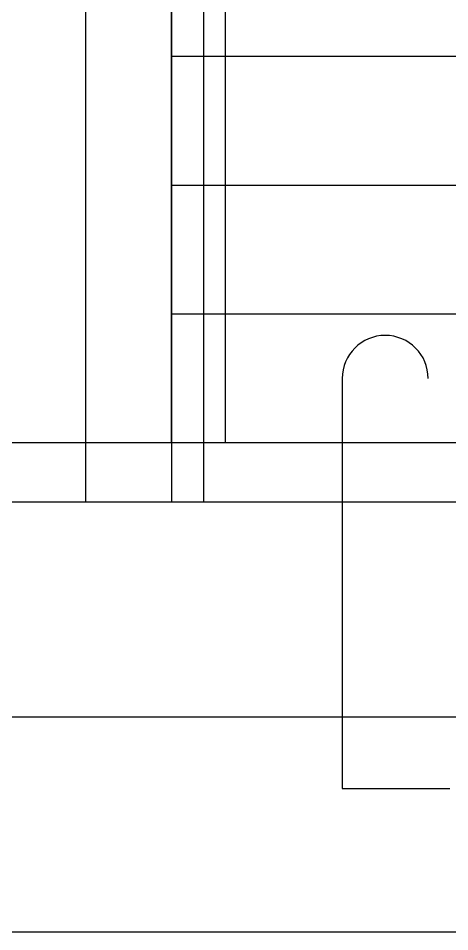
# Model space of a CAD drawing. Header units: millimetres. Extents: x 2213 to 82676, y 1050 to 28650.
# Drawn here: x 30642 to 31646, y 1550 to 3675 of the extents above; entities that cross this region are included whole.
import ezdxf

# ---------------------------------------------------------------- set-up
doc = ezdxf.new("R2010")
doc.units = ezdxf.units.MM
doc.header["$LTSCALE"] = 200
doc.linetypes.add('CEN', pattern=[62, 60, -1, 0, -1])
for name, color, linetype in [('01-CEN', 1, 'CEN'), ('01HAT', 8, 'Continuous'), ('1', 1, 'Continuous'), ('2', 2, 'Continuous'), ('SYM-LEAD', 6, 'Continuous')]:
    doc.layers.add(name, color=color, linetype=linetype)
doc.layers.add('02Waste', color=171, linetype='Continuous', plot=False)

msp = doc.modelspace()

# ---------------------------------------------------------------- linework, layer by layer
at = {"layer": '01-CEN'}
for p, q in [((31073.3, 6720.1), (31073.3, 2550)), ((30798.3, 5595), (30798.3, 2550)), ((30998.3, 5595), (30998.3, 2550))]:
    msp.add_line(p, q, dxfattribs=at)
at = {"layer": '01HAT'}
for p, q in [((31123.3, 5087.4), (31123.3, 2687.4)), ((30998.3, 3587.4), (32923.3, 3587.4)), ((30998.3, 3287.4), (32923.3, 3287.4, 0)), ((30998.3, 2987.4), (32923.3, 2987.4))]:
    msp.add_line(p, q, dxfattribs=at)
at = {"layer": '02Waste'}
for points in [[(29108.8, 1550), (34994.1, 1550), (34994.1, 6595), (29108.8, 6595)], [(29608.8, 2050), (34494.1, 2050), (34494.1, 6095), (29608.8, 6095)], [(30108.8, 2550), (33994.1, 2550), (33994.1, 5595), (30108.8, 5595)]]:
    msp.add_lwpolyline(points, close=True, dxfattribs=at)
at = {"layer": '1'}
msp.add_line((33994.1, 2687.4), (30108.8, 2687.4), dxfattribs=at)
at = {"layer": '2'}
msp.add_lwpolyline([(30998.3, 5087.4), (32923.3, 5087.4), (32923.3, 2687.4), (30998.3, 2687.4)], close=True, dxfattribs=at)
at = {"layer": 'SYM-LEAD'}
for points, format in [([(31595.9, 2837.4, 1), (31395.9, 2837.4), (31395.9, 1883.2), (31645.9, 1883.2)], "xyb"), ([(31595.9, 2687.4, 0, 50, 0), (31595.9, 2837.4, 0, 0, 0), (31595.9, 2779, 0, 0, 0)], "xyseb")]:
    msp.add_lwpolyline(points, format=format, dxfattribs=at)

doc.saveas('drawing.dxf')
